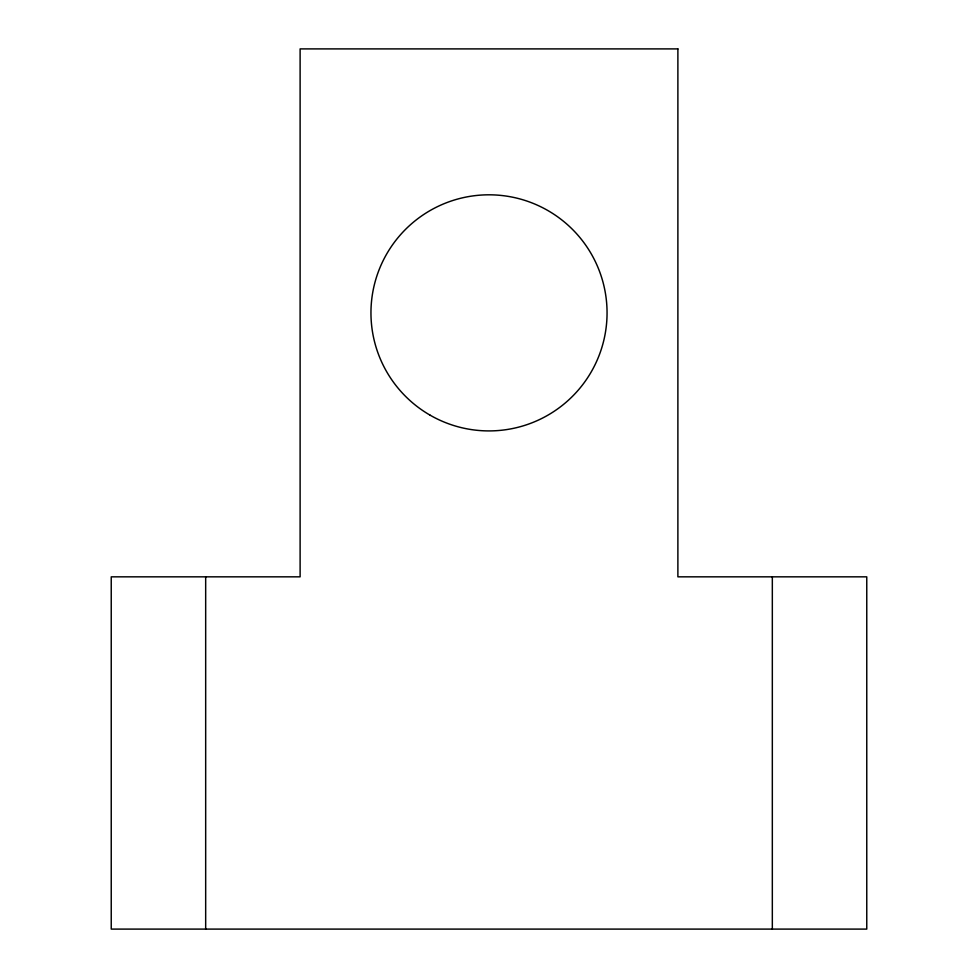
<?xml version="1.0" encoding="UTF-8"?>
<svg xmlns="http://www.w3.org/2000/svg" width="978" height="978" viewBox="0 0 978 978"><rect width="100%" height="100%" fill="white"/><g stroke="black" fill="none" stroke-linecap="round" stroke-linejoin="round"><path stroke-width="1.47" d="M772.327 576.837L772.327 929.1M205.673 576.837L205.673 929.1M677.888 48.9L300.112 48.9L300.112 576.837L111.235 576.837L111.235 929.1L866.765 929.1L866.765 576.837L677.888 576.837L677.888 48.9M429.978 415.1A118.057 118.057 0 0 0 607.057 312.862A118.057 118.057 0 0 0 429.978 210.625A118.057 118.057 0 0 0 429.978 415.1"/></g></svg>
